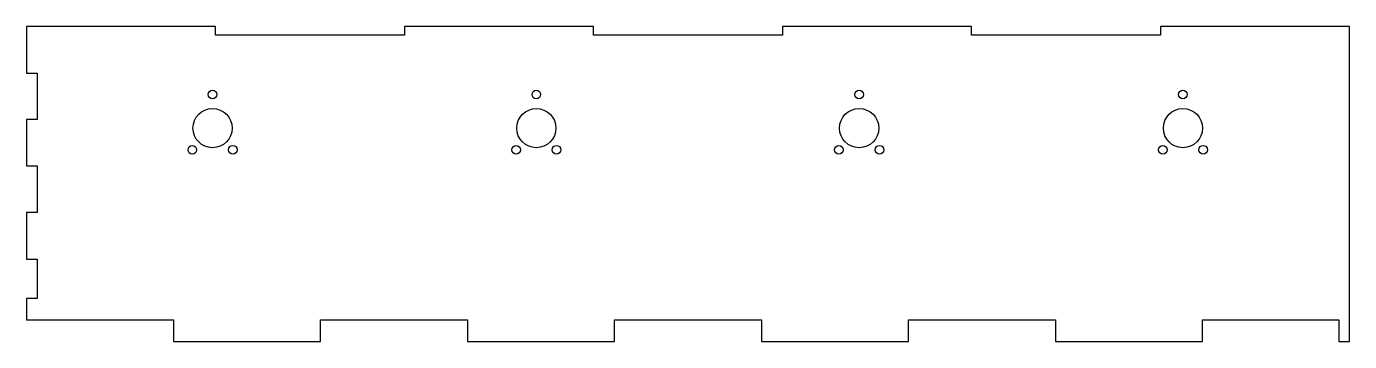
# Model space of a CAD drawing. Header units: millimetres. Extents: x 7 to 622, y -8 to 138.
import ezdxf

# ---------------------------------------------------------------- set-up
doc = ezdxf.new("R2010")
doc.units = ezdxf.units.MM
doc.layers.get('0').update_dxf_attribs({"linetype": 'CONTINUOUS'})

msp = doc.modelspace()

# ---------------------------------------------------------------- linework, layer by layer
msp.add_lwpolyline([(554.17, -8.13), (554.17, 1.88), (617.5, 1.88), (617.5, -8.13), (622.5, -8.13), (622.5, 138), (534.64, 138), (534.64, 134), (446.79, 134), (446.79, 138), (358.93, 138), (358.93, 134), (271.07, 134), (271.07, 138), (183.21, 138), (183.21, 134), (95.36, 134), (95.36, 138), (7.5, 138), (7.5, 116.43), (12.5, 116.43), (12.5, 94.86), (7.5, 94.86), (7.5, 73.29), (12.5, 73.29), (12.5, 51.71), (7.5, 51.71), (7.5, 30.14), (12.5, 30.14), (12.5, 11.87), (7.5, 11.87), (7.5, 1.88), (75.83, 1.88), (75.83, -8.13), (144.17, -8.13), (144.17, 1.88), (212.5, 1.88), (212.5, -8.13), (280.83, -8.13), (280.83, 1.88), (349.17, 1.88), (349.17, -8.13), (417.5, -8.13), (417.5, 1.88), (485.83, 1.88), (485.83, -8.13)], close=True)
for centre, radius in [((93.99, 106.47), 2), ((244.49, 106.47), 2), ((394.56, 106.47), 2), ((545.06, 106.47), 2), ((93.99, 90.87), 9.1), ((244.49, 90.87), 9.1), ((394.56, 90.87), 9.1), ((545.06, 90.87), 9.1), ((84.59, 80.84), 2), ((103.38, 80.85), 2), ((235.09, 80.84), 2), ((253.88, 80.85), 2), ((385.16, 80.84), 2), ((403.96, 80.85), 2), ((535.66, 80.84), 2), ((554.46, 80.85), 2)]:
    msp.add_circle(centre, radius)

doc.saveas('drawing.dxf')
